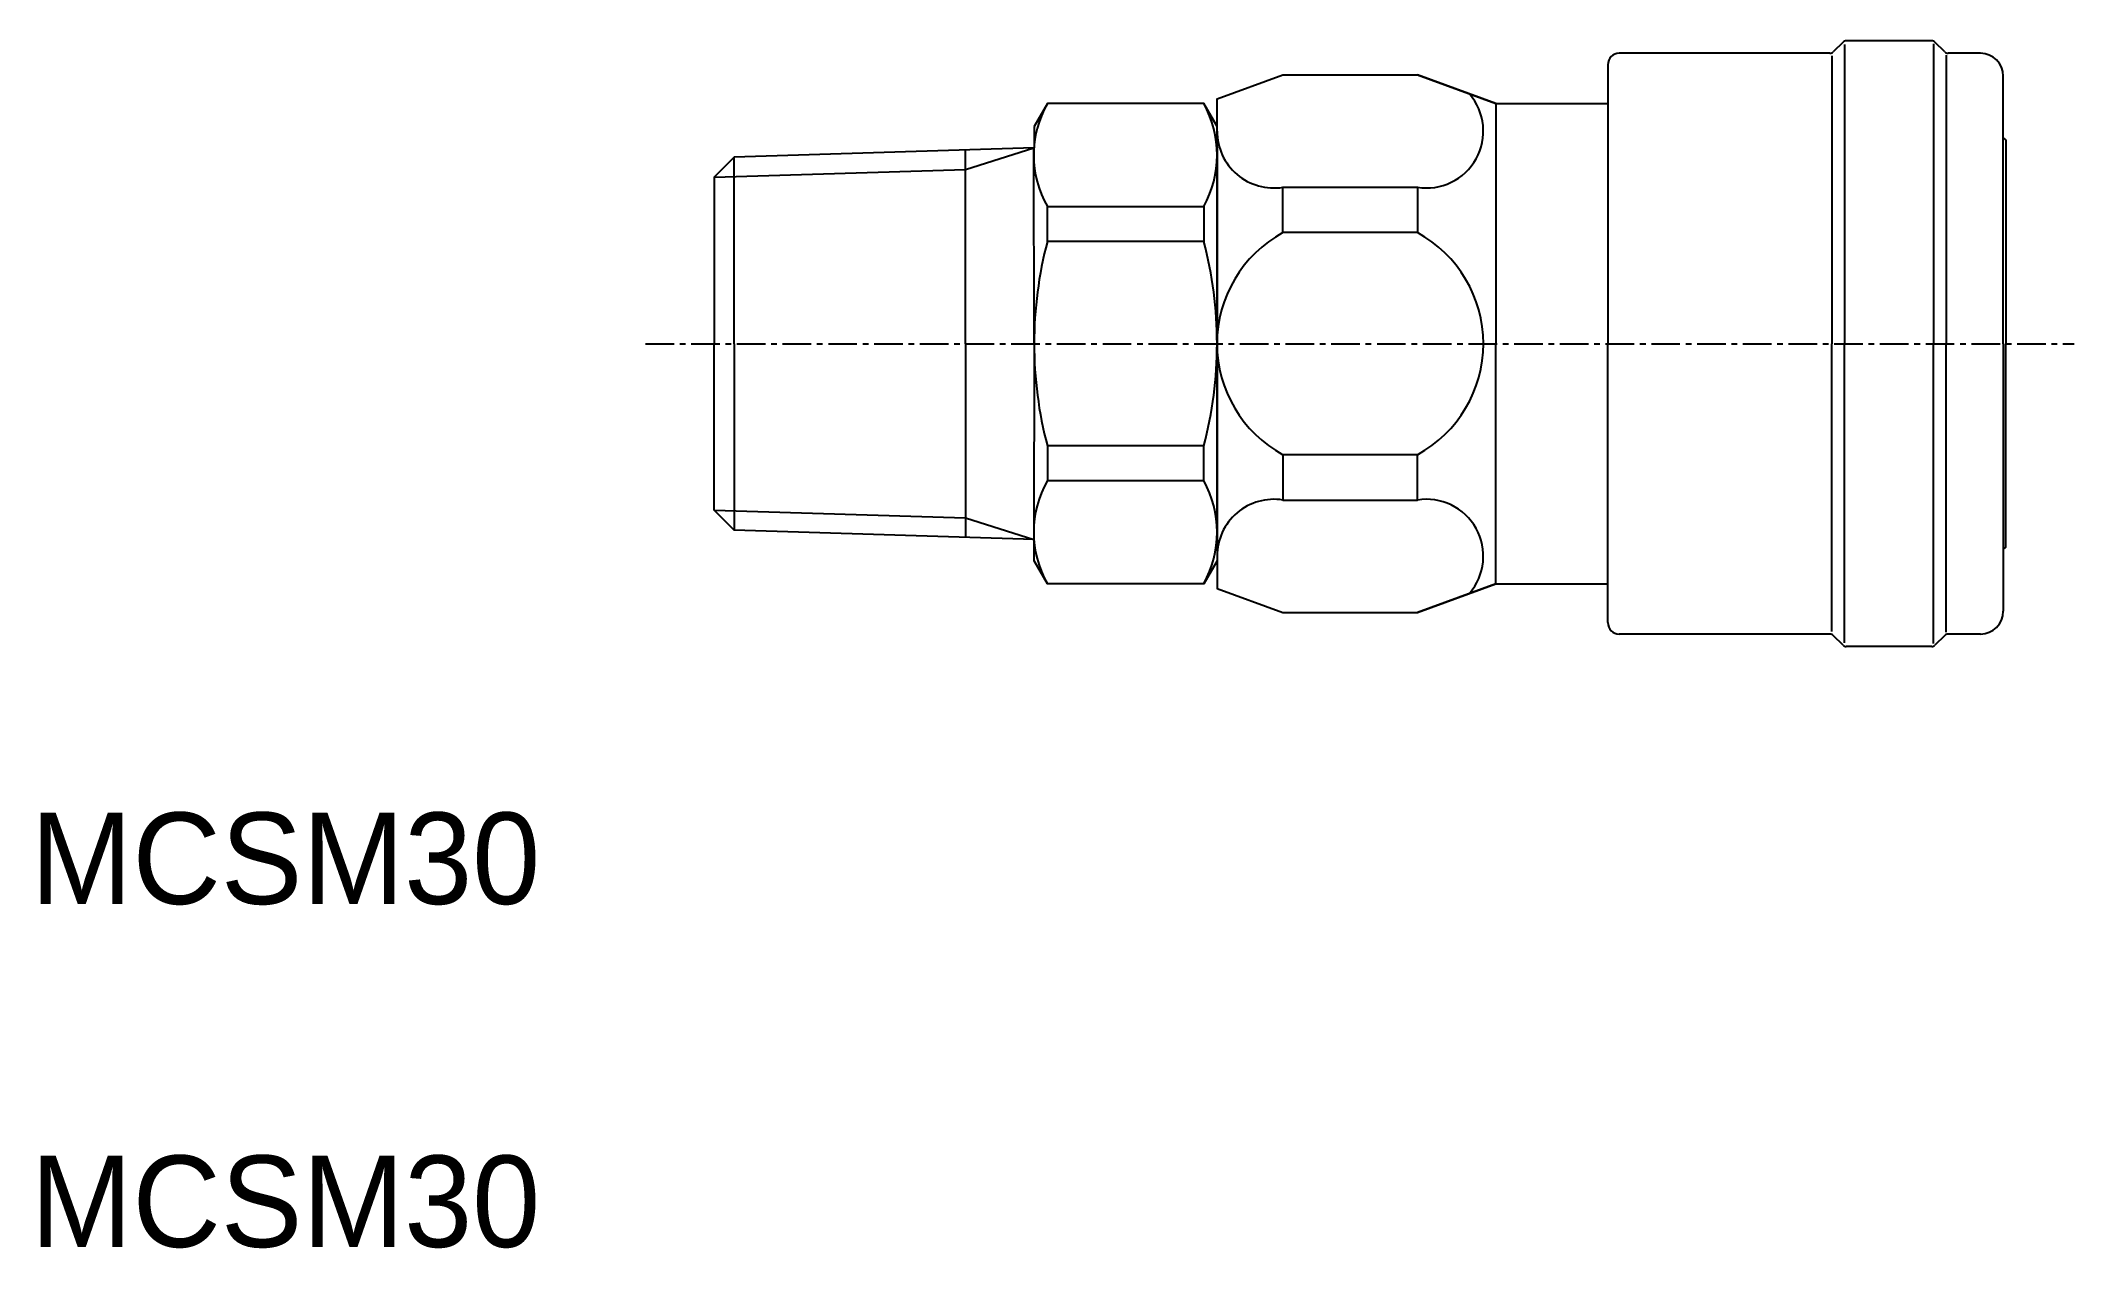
# Model space of a CAD drawing. Extents: x 47.3 to 136.2, y 71.6 to 124.4.
import ezdxf

# ---------------------------------------------------------------- set-up
doc = ezdxf.new("R2010")
doc.units = 0
doc.linetypes.add('CENTER', pattern=[2, 1.25, -0.25, 0.25, -0.25])
doc.layers.get('0').update_dxf_attribs({"linetype": 'CONTINUOUS'})
doc.layers.add('CENTER', color=1, linetype='CENTER')

msp = doc.modelspace()

# ---------------------------------------------------------------- linework, layer by layer
at = {"color": 7, "linetype": 'CONTINUOUS'}
for p, q in [((125.541, 123.854), (116.323, 123.854)), ((125.623, 123.736), (125.623, 111.154)), ((126.115, 124.346), (125.682, 123.913)), ((126.173, 124.239), (126.173, 111.154)), ((129.991, 124.404), (126.256, 124.404)), ((130.073, 124.268), (130.073, 111.154)), ((130.565, 123.913), (130.132, 124.346)), ((130.623, 123.777), (130.623, 111.154)), ((132.123, 123.854), (130.706, 123.854)), ((110.93, 121.654), (107.496, 122.904)), ((115.823, 123.354), (115.823, 111.154)), ((133.123, 111.154), (133.123, 122.854)), ((110.93, 121.654), (110.93, 111.154)), ((77.614, 111.154), (77.614, 119.315)), ((87.73, 111.154), (87.73, 119.631)), ((90.73, 111.154), (90.723, 119.724)), ((98.73, 119.763), (98.73, 111.154)), ((98.73, 119.054), (98.73, 111.154)), ((77.614, 111.154), (77.614, 102.994)), ((87.73, 111.154), (87.73, 102.678)), ((90.73, 111.154), (90.723, 102.584)), ((98.73, 103.254), (98.73, 111.154)), ((98.73, 102.546), (98.73, 111.154)), ((110.93, 100.654), (110.93, 111.154)), ((115.823, 98.954), (115.823, 111.154)), ((125.623, 98.573), (125.623, 111.154)), ((126.173, 98.07), (126.173, 111.154)), ((130.073, 98.04), (130.073, 111.154)), ((130.623, 98.532), (130.623, 111.154)), ((133.123, 111.154), (133.123, 99.454)), ((110.93, 100.654), (107.496, 99.404)), ((125.541, 98.454), (116.323, 98.454)), ((126.115, 97.963), (125.682, 98.396)), ((129.991, 97.904), (126.256, 97.904)), ((130.565, 98.396), (130.132, 97.963)), ((132.123, 98.454), (130.706, 98.454))]:
    msp.add_line(p, q, dxfattribs=at)
for points in [[(98.73, 111.154), (98.73, 121.854), (101.615, 122.904), (107.496, 122.904), (110.93, 121.654), (115.823, 121.654)], [(98.73, 119.054), (98.73, 120.654), (98.153, 121.654), (91.308, 121.654), (90.73, 120.654), (90.73, 119.724), (77.614, 119.315), (76.73, 118.431), (76.73, 111.154)], [(133.123, 120.161), (133.23, 120.054), (133.23, 111.154)], [(98.73, 103.254), (98.73, 101.654), (98.153, 100.654), (91.308, 100.654), (90.73, 101.654), (90.73, 102.584), (77.614, 102.994), (76.73, 103.878), (76.73, 111.154)], [(98.73, 111.154), (98.73, 100.454), (101.615, 99.404), (107.496, 99.404), (110.93, 100.654), (115.823, 100.654)], [(133.123, 102.147), (133.23, 102.254), (133.23, 111.154)]]:
    msp.add_lwpolyline(points, dxfattribs=at)
at = {"color": 3, "linetype": 'CONTINUOUS'}
for points in [[(76.73, 118.431), (87.73, 118.775), (90.723, 119.724)], [(76.73, 103.878), (87.73, 103.534), (90.723, 102.584)]]:
    msp.add_lwpolyline(points, dxfattribs=at)
at = {"color": 7, "linetype": 'CONTINUOUS'}
for points in [[(101.615, 116.009), (101.615, 117.993), (107.496, 117.993), (107.496, 116.009), (101.615, 116.009)], [(91.308, 115.627), (91.308, 117.146), (98.153, 117.146), (98.153, 115.627), (91.308, 115.627)], [(91.308, 106.682), (91.308, 105.163), (98.153, 105.163), (98.153, 106.682), (91.308, 106.682)], [(101.615, 106.299), (101.615, 104.315), (107.496, 104.315), (107.496, 106.299), (101.615, 106.299)]]:
    msp.add_lwpolyline(points, close=True, dxfattribs=at)
for centre, radius, start, end in [((116.323, 123.354), 0.5, 90, 180), ((125.541, 124.054), 0.2, 270, 315), ((126.256, 124.204), 0.2, 90, 135), ((129.991, 124.204), 0.2, 45, 90), ((130.706, 124.054), 0.2, 225, 270), ((132.123, 122.854), 1, 0, 90), ((107.893, 120.449), 2.487, 260.80816, 40.80521), ((95.267, 119.4), 4.556, 150.34505, 209.65495), ((94.04, 119.4), 4.69, 331.27071, 28.72929), ((101.218, 120.449), 2.487, 179.99861, 279.19171), ((104.258, 111.154), 5.528, 118.56385, 179.99861), ((104.853, 111.154), 5.528, 0, 61.43314), ((108.34, 111.154), 17.609, 165.28767, 180), ((81.121, 111.154), 17.609, 0, 14.71233), ((108.34, 111.154), 17.609, 180, 194.71233), ((81.121, 111.154), 17.609, 345.28767, 0), ((104.258, 111.154), 5.528, 180.00139, 241.43615), ((104.853, 111.154), 5.528, 298.56686, 0), ((95.267, 102.909), 4.556, 150.34505, 209.65495), ((94.04, 102.909), 4.69, 331.27071, 28.72929), ((101.218, 101.86), 2.487, 80.80829, 180.00139), ((107.893, 101.86), 2.487, 319.19479, 99.19184), ((116.323, 98.954), 0.5, 180, 270), ((132.123, 99.454), 1, 270, 0), ((125.541, 98.254), 0.2, 45, 90), ((126.256, 98.104), 0.2, 225, 270), ((129.991, 98.104), 0.2, 270, 315), ((130.706, 98.254), 0.2, 90, 135)]:
    msp.add_arc(centre, radius, start, end, dxfattribs=at)
at = {"layer": 'CENTER', "color": 1, "linetype": 'CENTER'}
msp.add_line((73.73, 111.154), (136.23, 111.154), dxfattribs=at)

# ---------------------------------------------------------------- texts
at = {"color": 7, "linetype": 'CONTINUOUS'}
for p in [(46.835, 86.649), (46.835, 71.649)]:
    msp.add_text('MCSM30', height=4, dxfattribs=at).set_placement(p)

doc.saveas('drawing.dxf')
